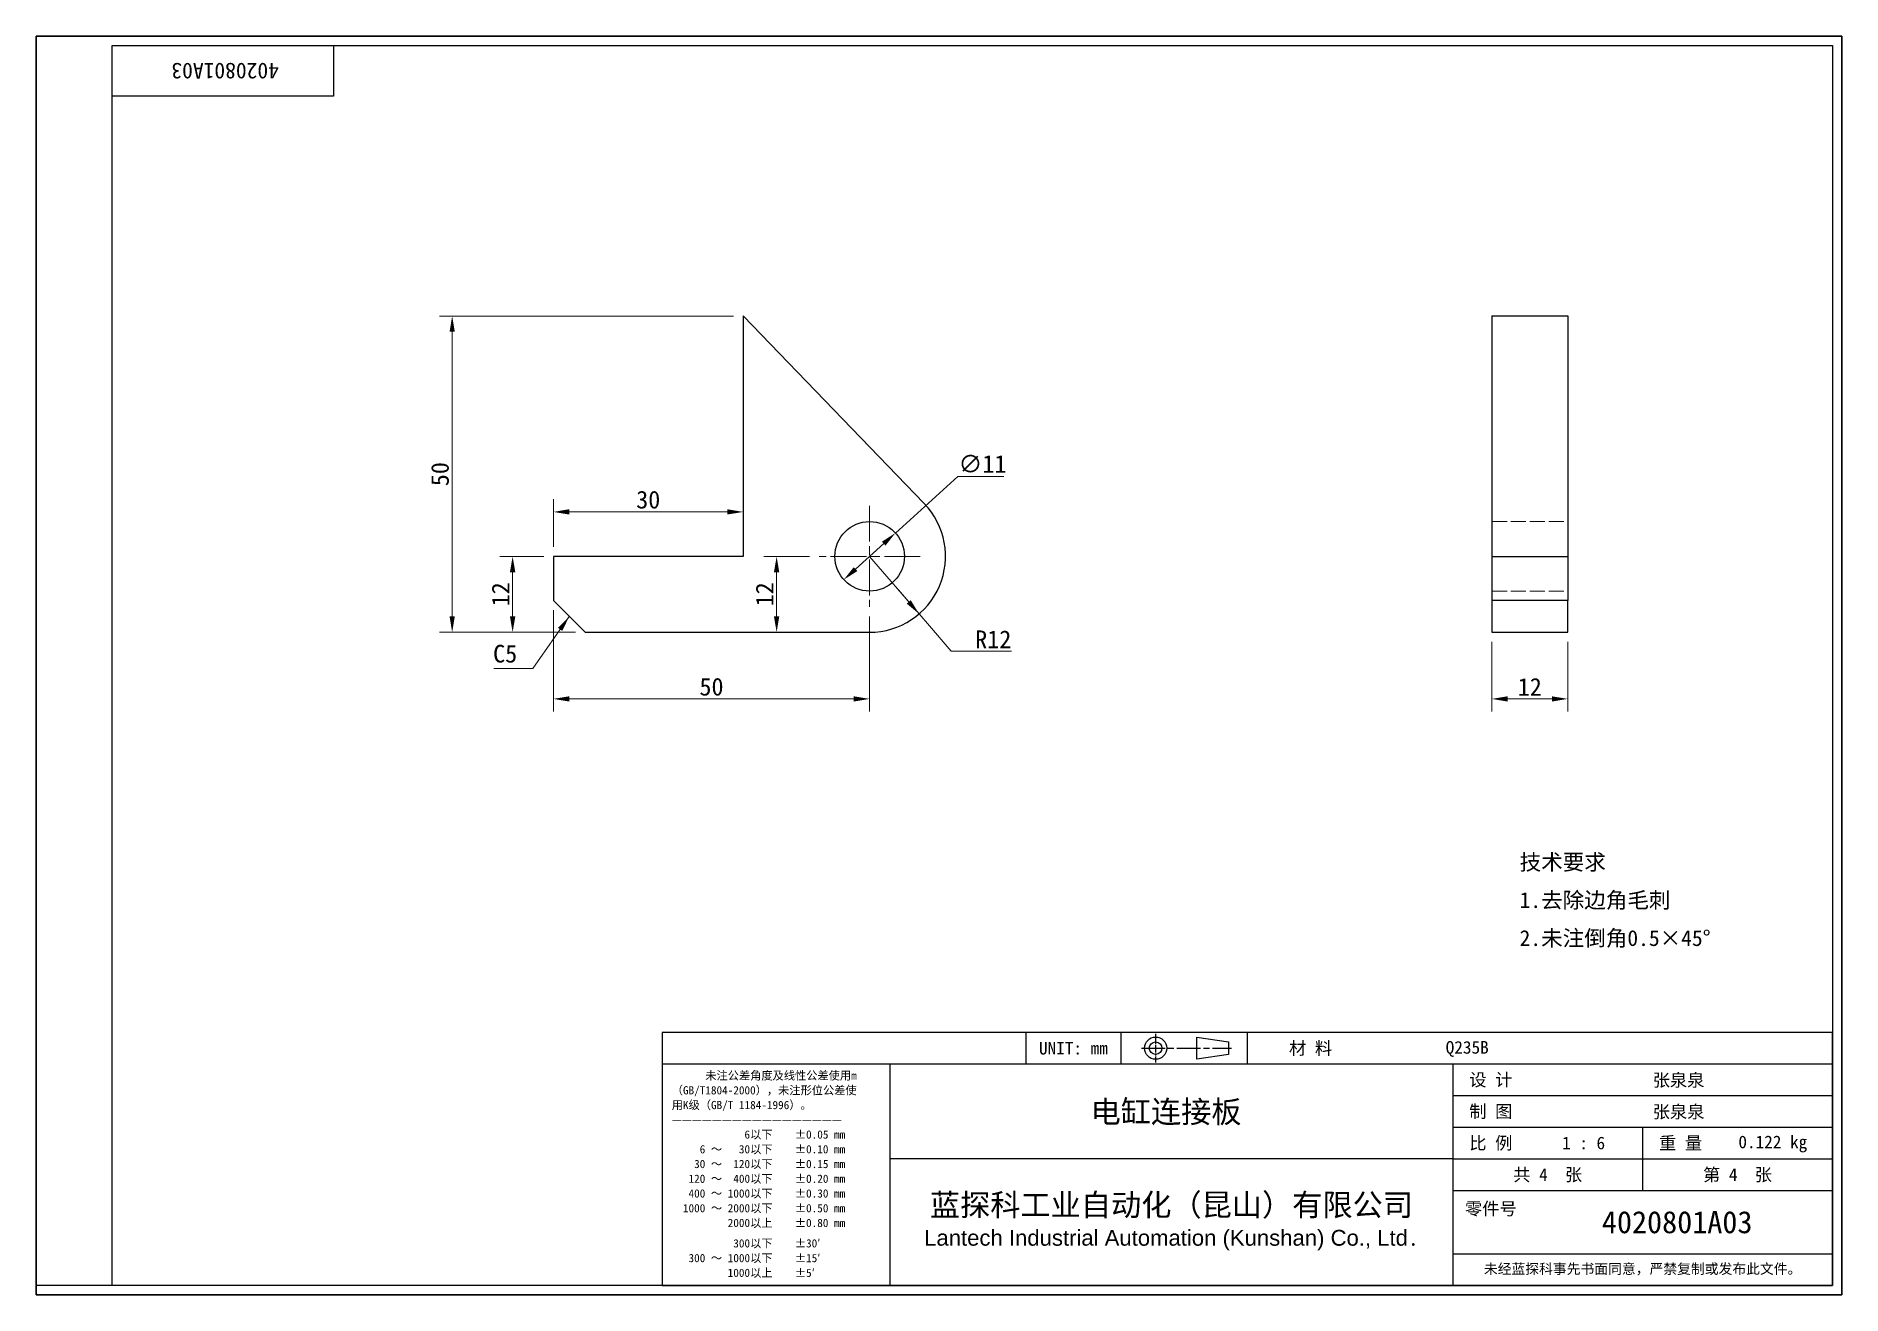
# Model space of a CAD drawing. Header units: millimetres. Extents: x 6 to 292, y 5 to 205.
import ezdxf
from ezdxf.enums import TextEntityAlignment as Align

# ---------------------------------------------------------------- set-up
doc = ezdxf.new("R2010")
doc.units = ezdxf.units.MM
doc.linetypes.add('CHAIN', pattern=[0.3543, 0.2362, -0.0295, 0.0591, -0.0295])
doc.linetypes.add('DASHED', pattern=[0.2067, 0.1654, -0.0413])
for name, color, linetype, lineweight in [('1', 7, 'Continuous', 18), ('可见 (ISO)', 7, 'Continuous', 25), ('图框 (ISO)', 7, 'Continuous', 35), ('标题 (ISO)', 7, 'Continuous', 25)]:
    doc.layers.add(name, color=color, linetype=linetype, lineweight=lineweight)
for name, color, linetype, lineweight, true_color in [('中心标记 (ISO)', 1, 'CHAIN', 18, 0xff0000), ('尺寸 (ISO)', 7, 'Continuous', 18, 0x008000), ('符号 (ISO)', 7, 'Continuous', 18, 0x008000), ('隐藏 (ISO)', 5, 'DASHED', 18, 0x0000ff)]:
    doc.layers.add(name, color=color, linetype=linetype, lineweight=lineweight, true_color=true_color)
doc.styles.add('文本样式164', font='SimSun.ttf')
doc.styles.add('文本样式165', font='SimSun.ttf')
doc.styles.add('文本样式74', font='SimSun.ttf')
doc.styles.add('最新国标', font='simfang.ttf')
doc.styles.add('注释文本 (ISO)', font='simfang.ttf')
doc.dimstyles.new('默认 (GB)', dxfattribs={"dimtxt": 2.8, "dimasz": 2.5, "dimexe": 2, "dimexo": 1.5, "dimgap": 0.5, "dimtad": 1, "dimtoh": 1, "dimdsep": 46, "dimtxsty": '最新国标', "dimcen": 0.09, "dimdle": 10, "dimclrd": 256, "dimclre": 256, "dimclrt": 256, "dimaunit": 1, "dimadec": 3, "dimazin": 2, "dimtfac": 0.535714, "dimtmove": 0, "dimatfit": 3, "dimfxl": 0, "dimtolj": 1, "dimtzin": 0, "dimlwd": -1, "dimlwe": -1, "dimarcsym": 0})
doc.dimstyles.new('默认 (GB)$7', dxfattribs={"dimtxt": 2.8, "dimasz": 2.5, "dimexe": 2, "dimexo": 1.5, "dimgap": 0.5, "dimtad": 1, "dimtoh": 1, "dimdsep": 46, "dimtxsty": '最新国标', "dimcen": 0.09, "dimdle": 10, "dimclrd": 256, "dimclre": 256, "dimclrt": 256, "dimaunit": 1, "dimadec": 3, "dimazin": 2, "dimtfac": 0.535714, "dimtmove": 0, "dimatfit": 3, "dimfxl": 0, "dimtolj": 1, "dimtzin": 0, "dimlwd": -1, "dimlwe": -1, "dimarcsym": 0})

# ---------------------------------------------------------------- blocks, each defined once
blk = doc.blocks.new('图框 最新国标')
at = {"layer": '图框 (ISO)'}
for p, q in [((6, 7), (6, 204.5)), ((6, 204.5), (291.5, 204.5)), ((291.5, 204.5), (291.5, 5.5)), ((6, 7), (6, 5.5)), ((6, 7), (6, 5.5)), ((291.5, 5.5), (6, 5.5))]:
    blk.add_line(p, q, dxfattribs=at)
at = {"layer": '图框 (ISO)', "color": 7, "linetype": 'Continuous', "lineweight": 25}
for p, q in [((18, 203), (290, 203)), ((18, 7), (18, 203)), ((18, 203), (290, 203)), ((53, 203), (53, 195)), ((290, 203), (290, 7)), ((290, 203), (290, 7)), ((53, 195), (18, 195)), ((290, 7), (6, 7)), ((290, 7), (18, 7))]:
    blk.add_line(p, q, dxfattribs=at)
at = {"layer": '图框 (ISO)', "style": '文本样式74'}
blk.add_attdef('零件代号_001', (44.39, 200.25), '', height=2.5, rotation=180, dxfattribs=at)
blk = doc.blocks.new('标题栏 最新国标')
at = {"layer": '标题 (ISO)'}
for p, q in [((381.98, -183.84), (196.98, -183.84)), ((196.98, -183.84), (196.98, -223.84)), ((254.48, -183.84), (254.48, -188.84)), ((269.48, -183.84), (269.48, -188.84)), ((281.48, -188.09), (281.48, -184.59)), ((281.48, -184.59), (286.48, -185.34)), ((286.48, -185.34), (286.48, -187.34)), ((289.48, -183.84), (289.48, -188.84)), ((381.98, -223.84), (381.98, -183.84)), ((383.48, -183.84), (383.48, -225.34)), ((286.48, -187.34), (281.48, -188.09)), ((196.98, -188.84), (381.98, -188.84)), ((232.98, -188.84), (232.98, -223.84)), ((321.98, -188.84), (321.98, -223.84)), ((321.98, -193.84), (381.98, -193.84)), ((321.98, -198.84), (381.98, -198.84)), ((351.98, -198.84), (351.98, -208.84)), ((321.98, -203.84), (232.98, -203.84)), ((321.98, -203.84), (381.98, -203.84)), ((321.98, -208.84), (381.98, -208.84)), ((321.98, -218.84), (381.98, -218.84)), ((196.98, -223.84), (381.98, -223.84)), ((383.48, -225.34), (196.98, -225.34))]:
    blk.add_line(p, q, dxfattribs=at)
at = {"layer": '标题 (ISO)', "linetype": 'CHAIN', "ltscale": 5.000333}
blk.add_line((274.98, -184.09), (274.98, -188.59), dxfattribs=at)
at = {"layer": '标题 (ISO)', "linetype": 'CHAIN', "ltscale": 15.834605}
blk.add_line((272.73, -186.34), (286.98, -186.34), dxfattribs=at)
at = {"layer": '标题 (ISO)'}
for radius in [1.75, 1]:
    blk.add_circle((274.98, -186.34), radius, dxfattribs=at)
at = {"layer": '1', "style": '文本样式164'}
for s, p in [('UNIT: mm', (261.98, -186.34)), ('材 料', (299.48, -186.34)), ('设 计', (327.98, -191.34)), ('制 图', (327.98, -196.34)), ('比 例', (327.98, -201.34)), ('重 量', (357.98, -201.34)), ('共 4  张', (336.98, -206.34)), ('第 4  张', (366.98, -206.34))]:
    blk.add_text(s, height=2, dxfattribs=at).set_placement(p, align=Align.MIDDLE_CENTER)
at = {"layer": '标题 (ISO)', "char_height": 2, "style": '注释文本 (ISO)'}
for s, insert, attachment_point, line_spacing_factor in [('{\\fSimSun|b0|i0|c134|p2;\\H0.65x;      未注公差角度及线性公差使用m\\P（GB/T1804-2000），未注形位公差使\\P用K级（GB/T 1184-1996）。\\P—————————————————\\P             6以下    ±0.05 mm\\P     6 ～   30以下    ±0.10 mm\\P    30 ～  120以下    ±0.15 mm\\P   120 ～  400以下    ±0.20 mm\\P   400 ～ 1000以下    ±0.30 mm\\P  1000 ～ 2000以下    ±0.50 mm\\P          2000以上    ±0.80 mm\\P\\H0.38462x;\\P\\H2.6x;           300以下    ±30′\\P   300 ～ 1000以下    ±15′\\P          1000以上    ±5′}', (198.48, -206.34), 4, 1.075116), ('{\\fMicrosoft YaHei|b0|i0|c134|p34;\\H1.75x;蓝探科工业自动化（昆山）有限公司\\P\\fArial|b0|i0|c0|p34;\\H0.71429x;Lantech Industrial Automation (Kunshan) Co., Ltd\\fFangSong|b0|i0|c134|p49;.\\H1.15195x; }', (277.48, -213.84), 5, 0.978695)]:
    blk.add_mtext(s, dxfattribs=dict(at, insert=insert, attachment_point=attachment_point, line_spacing_factor=line_spacing_factor))
at = {"layer": '标题 (ISO)', "attachment_point": 5, "style": '注释文本 (ISO)'}
for s, insert, char_height in [('\\fFangSong|b0|i0;零件号', (327.98, -211.84), 2), ('\\fSimSun|b0|i0;{\\H1.6000;未经蓝探科事先书面同意，严禁复制或发布此文件。}', (351.98, -221.34), 1.6)]:
    blk.add_mtext(s, dxfattribs=dict(at, insert=insert, char_height=char_height))
at = {"layer": '标题 (ISO)'}
for tag, p, height, style in [('材料_001', (320.84, -187.21), 2, '注释文本 (ISO)'), ('设计人_001', (353.58, -192.39), 2, '注释文本 (ISO)'), ('库存编号_001', (264.69, -198.14), 3.5, '文本样式165'), ('设计人_001', (353.58, -197.39), 2, '注释文本 (ISO)'), ('视图比例_001', (339.25, -202.33), 2, '注释文本 (ISO)'), ('质量\\P3;_001', (367.12, -202.16), 2, '注释文本 (ISO)'), ('零件代号_001', (345.54, -215.59), 3.5, '文本样式165')]:
    blk.add_attdef(tag, p, '', height=height, dxfattribs=dict(at, style=style))
blk = doc.blocks.new('*D5')
at = {"layer": 'Defpoints', "color": 0, "transparency": 16777216}
for p in [(87.78, 115.25), (137.78, 114.25), (137.78, 99.72)]:
    blk.add_point(p, dxfattribs=at)
at = {"layer": '尺寸 (ISO)', "color": 116, "true_color": 0x00803f, "transparency": 16777216}
for p, q in [((87.78, 113.75), (87.78, 97.72)), ((137.78, 112.75), (137.78, 97.72)), ((90.28, 99.72), (135.28, 99.72))]:
    blk.add_line(p, q, dxfattribs=at)
for points in [[(90.28, 100.13), (90.28, 99.3), (87.78, 99.72)], [(135.28, 100.13), (135.28, 99.3), (137.78, 99.72)]]:
    blk.add_solid(points, dxfattribs=at)
at = {"layer": '尺寸 (ISO)', "transparency": 16777216, "insert": (112.78, 101.63), "char_height": 2.8, "attachment_point": 5, "style": '最新国标'}
blk.add_mtext('\\A1;50', dxfattribs=at)
blk = doc.blocks.new('*D6')
at = {"layer": 'Defpoints', "color": 0, "transparency": 16777216}
for p in [(81.34, 122.25), (87.78, 122.25), (92.78, 110.25)]:
    blk.add_point(p, dxfattribs=at)
at = {"layer": '尺寸 (ISO)', "color": 116, "true_color": 0x00803f, "transparency": 16777216}
for p, q in [((86.28, 122.25), (79.34, 122.25)), ((81.34, 112.75), (81.34, 119.75)), ((91.28, 110.25), (79.34, 110.25))]:
    blk.add_line(p, q, dxfattribs=at)
for points in [[(80.92, 119.75), (81.76, 119.75), (81.34, 122.25)], [(80.92, 112.75), (81.76, 112.75), (81.34, 110.25)]]:
    blk.add_solid(points, dxfattribs=at)
at = {"layer": '尺寸 (ISO)', "transparency": 16777216, "insert": (79.44, 116.25), "char_height": 2.8, "attachment_point": 5, "rotation": 90, "style": '最新国标'}
blk.add_mtext('\\A1;12', dxfattribs=at)
blk = doc.blocks.new('*D7')
at = {"layer": 'Defpoints', "color": 0, "transparency": 16777216}
for p in [(71.78, 160.25), (117.78, 160.25), (92.78, 110.25)]:
    blk.add_point(p, dxfattribs=at)
at = {"layer": '尺寸 (ISO)', "color": 116, "true_color": 0x00803f, "transparency": 16777216}
for p, q in [((116.28, 160.25), (69.78, 160.25)), ((71.78, 112.75), (71.78, 157.75)), ((91.28, 110.25), (69.78, 110.25))]:
    blk.add_line(p, q, dxfattribs=at)
for points in [[(71.37, 157.75), (72.2, 157.75), (71.78, 160.25)], [(71.37, 112.75), (72.2, 112.75), (71.78, 110.25)]]:
    blk.add_solid(points, dxfattribs=at)
at = {"layer": '尺寸 (ISO)', "transparency": 16777216, "insert": (69.87, 135.25), "char_height": 2.8, "attachment_point": 5, "rotation": 90, "style": '最新国标'}
blk.add_mtext('\\A1;50', dxfattribs=at)
blk = doc.blocks.new('*D8')
at = {"layer": 'Defpoints', "color": 0, "transparency": 16777216}
for p in [(117.78, 129.28), (117.78, 129.28), (87.78, 122.25)]:
    blk.add_point(p, dxfattribs=at)
at = {"layer": '尺寸 (ISO)', "color": 116, "true_color": 0x00803f, "transparency": 16777216}
for p, q in [((87.78, 123.75), (87.78, 131.28)), ((90.28, 129.28), (115.28, 129.28))]:
    blk.add_line(p, q, dxfattribs=at)
for points in [[(90.28, 129.7), (90.28, 128.87), (87.78, 129.28)], [(115.28, 129.7), (115.28, 128.87), (117.78, 129.28)]]:
    blk.add_solid(points, dxfattribs=at)
at = {"layer": '尺寸 (ISO)', "transparency": 16777216, "insert": (102.78, 131.2), "char_height": 2.8, "attachment_point": 5, "style": '最新国标'}
blk.add_mtext('\\A1;30', dxfattribs=at)
blk = doc.blocks.new('*D9')
at = {"layer": 'Defpoints', "color": 0, "transparency": 16777216}
for p in [(123.08, 122.25), (129.78, 122.25), (123.08, 110.25)]:
    blk.add_point(p, dxfattribs=at)
at = {"layer": '尺寸 (ISO)', "color": 116, "true_color": 0x00803f, "transparency": 16777216}
for p, q in [((128.28, 122.25), (121.08, 122.25)), ((123.08, 112.75), (123.08, 119.75))]:
    blk.add_line(p, q, dxfattribs=at)
for points in [[(122.66, 119.75), (123.49, 119.75), (123.08, 122.25)], [(122.66, 112.75), (123.49, 112.75), (123.08, 110.25)]]:
    blk.add_solid(points, dxfattribs=at)
at = {"layer": '尺寸 (ISO)', "transparency": 16777216, "insert": (121.18, 116.25), "char_height": 2.8, "attachment_point": 5, "rotation": 90, "style": '最新国标'}
blk.add_mtext('\\A1;12', dxfattribs=at)
blk = doc.blocks.new('*D10')
at = {"layer": 'Defpoints', "color": 0, "transparency": 16777216}
for p in [(137.78, 122.25), (145.6, 113.15)]:
    blk.add_point(p, dxfattribs=at)
at = {"layer": '尺寸 (ISO)', "color": 116, "true_color": 0x00803f, "transparency": 16777216}
for p, q in [((137.78, 122.25), (145.6, 113.15)), ((143.97, 115.05), (142.35, 116.94)), ((145.6, 113.15), (147.23, 111.26)), ((150.69, 107.24), (147.23, 111.26)), ((160.21, 107.24), (150.69, 107.24))]:
    blk.add_line(p, q, dxfattribs=at)
blk.add_solid([(144.29, 115.32), (143.66, 114.78), (145.6, 113.15)], dxfattribs=at)
at = {"layer": '尺寸 (ISO)', "transparency": 16777216, "insert": (157.33, 109.14), "char_height": 2.8, "attachment_point": 5, "style": '最新国标'}
blk.add_mtext('\\A1;R12', dxfattribs=at)
blk = doc.blocks.new('*D11')
at = {"layer": 'Defpoints', "color": 0, "transparency": 16777216}
for p in [(141.86, 125.94), (133.7, 118.57)]:
    blk.add_point(p, dxfattribs=at)
at = {"layer": '尺寸 (ISO)', "color": 116, "true_color": 0x00803f, "transparency": 16777216}
for p, q in [((141.86, 125.94), (151.74, 134.87)), ((151.74, 134.87), (159.01, 134.87)), ((135.56, 120.24), (140.01, 124.27))]:
    blk.add_line(p, q, dxfattribs=at)
for points in [[(139.73, 124.58), (140.29, 123.96), (141.86, 125.94)], [(135.28, 120.55), (135.84, 119.93), (133.7, 118.57)]]:
    blk.add_solid(points, dxfattribs=at)
at = {"layer": '尺寸 (ISO)', "transparency": 16777216, "insert": (155.62, 136.87), "char_height": 2.8, "attachment_point": 5, "style": '最新国标'}
blk.add_mtext('\\A1;∅11', dxfattribs=at)
blk = doc.blocks.new('*D12')
at = {"layer": 'Defpoints', "color": 0, "transparency": 16777216}
for p in [(236.15, 110.25), (248.15, 110.25), (248.15, 99.72)]:
    blk.add_point(p, dxfattribs=at)
at = {"layer": '尺寸 (ISO)', "color": 116, "true_color": 0x00803f, "transparency": 16777216}
for p, q in [((236.15, 108.75), (236.15, 97.72)), ((248.15, 108.75), (248.15, 97.72)), ((238.65, 99.72), (245.65, 99.72))]:
    blk.add_line(p, q, dxfattribs=at)
for points in [[(238.65, 100.13), (238.65, 99.3), (236.15, 99.72)], [(245.65, 100.13), (245.65, 99.3), (248.15, 99.72)]]:
    blk.add_solid(points, dxfattribs=at)
at = {"layer": '尺寸 (ISO)', "transparency": 16777216, "insert": (242.15, 101.62), "char_height": 2.8, "attachment_point": 5, "style": '最新国标'}
blk.add_mtext('\\A1;12', dxfattribs=at)

msp = doc.modelspace()

# ---------------------------------------------------------------- linework, layer by layer
at = {"layer": '中心标记 (ISO)', "ltscale": 23.990969}
for p, q in [((137.784, 130.254), (137.784, 114.254)), ((145.784, 122.254), (129.784, 122.254))]:
    msp.add_line(p, q, dxfattribs=at)
at = {"layer": '可见 (ISO)'}
for p, q in [((117.784, 160.254), (117.784, 122.254)), ((146.418, 130.588), (117.784, 160.254)), ((236.153, 160.254), (236.153, 122.254)), ((236.153, 160.254), (248.153, 160.254)), ((248.153, 160.254), (248.153, 122.254)), ((87.784, 122.254), (87.784, 115.254)), ((117.784, 122.254), (87.784, 122.254)), ((236.153, 122.254), (236.153, 115.254)), ((236.153, 122.254), (248.153, 122.254)), ((248.153, 122.254), (248.153, 115.254)), ((92.784, 110.254), (87.784, 115.254)), ((248.153, 115.254), (236.153, 115.254)), ((236.153, 115.254), (236.153, 110.254)), ((248.153, 110.254), (248.153, 115.254)), ((92.784, 110.254), (137.784, 110.254)), ((236.153, 110.254), (248.153, 110.254))]:
    msp.add_line(p, q, dxfattribs=at)
msp.add_circle((137.784, 122.254), 5.5, dxfattribs=at)
msp.add_arc((137.784, 122.254), 12, 270, 43.98579, dxfattribs=at)
at = {"layer": '隐藏 (ISO)', "ltscale": 14.513788}
for p, q in [((236.153, 127.754), (248.153, 127.754)), ((236.153, 116.754), (248.153, 116.754))]:
    msp.add_line(p, q, dxfattribs=at)

# ---------------------------------------------------------------- block references
msp.add_blockref('图框 最新国标', (0, 0)).add_auto_attribs({'零件代号_001': '4020801A03'})
ref = msp.add_blockref('标题栏 最新国标', (-91.983, 230.844))
ref.add_attrib('零件代号_001', '4020801A03', (253.554, 15.25), dxfattribs={"layer": '标题 (ISO)', "height": 3.5, "style": '文本样式165'})
ref.add_attrib('库存编号_001', '电缸连接板', (172.712, 32.701), dxfattribs={"layer": '标题 (ISO)', "height": 3.5, "style": '文本样式165'})
ref.add_attrib('质量\\P3;_001', '0.122 kg', (275.137, 28.683), dxfattribs={"layer": '标题 (ISO)', "height": 2, "style": '注释文本 (ISO)'})
ref.add_attrib('视图比例_001', '1 : 6', (247.263, 28.517), dxfattribs={"layer": '标题 (ISO)', "height": 2, "style": '注释文本 (ISO)'})
ref.add_attrib('设计人_001', '张泉泉', (261.594, 38.454), dxfattribs={"layer": '标题 (ISO)', "height": 2, "style": '注释文本 (ISO)'})
ref.add_attrib('设计人_001', '张泉泉', (261.594, 33.454), dxfattribs={"layer": '标题 (ISO)', "height": 2, "style": '注释文本 (ISO)'})
ref.add_attrib('材料_001', 'Q235B', (228.86, 43.631), dxfattribs={"layer": '标题 (ISO)', "height": 2, "style": '注释文本 (ISO)'})

# ---------------------------------------------------------------- texts
at = {"layer": '符号 (ISO)', "insert": (82.059, 108.266), "char_height": 2.8, "attachment_point": 3, "style": '最新国标'}
msp.add_mtext('C5', dxfattribs=at)
at = {"layer": '符号 (ISO)', "insert": (240.544, 67.765), "char_height": 2.5, "width": 35.55556, "attachment_point": 4, "line_spacing_factor": 1.441304, "style": '注释文本 (ISO)'}
msp.add_mtext('\\fFangSong|b0|i0;{\\H2.5000;技术要求\\P}\\fFangSong|b0|i0;{\\H2.5000;1.去除边角毛刺\\P}\\fFangSong|b0|i0;{\\H2.5000;2.未注倒角0.5×45°}', dxfattribs=at)

# ---------------------------------------------------------------- dimensions: what is measured, and where the dimension line sits
at = {"layer": '尺寸 (ISO)', "color": 116, "true_color": 0x00803f}
for base, p1, p2, angle, override, picture, middle in [((71.784, 160.254), (92.784, 110.254), (117.784, 160.254), 270, {"dimgap": 0.5, "dimtoh": 0, "dimdec": 2, "dimtol": 0, "dimlim": 0, "dimtp": 0, "dimtm": 0, "dimtdec": 2, "dimtofl": 0, "dimatfit": 1}, '*D7', (71.784, 135.254)), ((117.784, 129.282), (87.784, 122.254), (117.784, 129.282), 180, {"dimgap": 0.5, "dimtoh": 0, "dimdec": 2, "dimse2": 1, "dimtol": 0, "dimlim": 0, "dimtp": 0, "dimtm": 0, "dimtdec": 2, "dimtofl": 0, "dimatfit": 1}, '*D8', (102.784, 129.282)), ((81.339, 122.254), (92.784, 110.254), (87.784, 122.254), 270, {"dimgap": 0.5, "dimtoh": 0, "dimdec": 2, "dimtol": 0, "dimlim": 0, "dimtp": 0, "dimtm": 0, "dimtdec": 2, "dimtofl": 0, "dimatfit": 1}, '*D6', (81.339, 116.254)), ((123.078, 122.254), (123.078, 110.254), (129.784, 122.254), 270, {"dimgap": 0.5, "dimtoh": 0, "dimdec": 2, "dimse1": 1, "dimtol": 0, "dimlim": 0, "dimtp": 0, "dimtm": 0, "dimtdec": 2, "dimtofl": 0, "dimatfit": 1}, '*D9', (123.078, 116.254)), ((137.784, 99.716), (87.784, 115.254), (137.784, 114.254), 180, {"dimgap": 0.5, "dimtoh": 0, "dimdec": 2, "dimtol": 0, "dimlim": 0, "dimtp": 0, "dimtm": 0, "dimtdec": 2, "dimtofl": 0, "dimatfit": 1}, '*D5', (112.784, 99.716)), ((248.153, 99.716), (236.153, 110.254), (248.153, 110.254), 180, {"dimgap": 0.5, "dimtoh": 0, "dimdec": 2, "dimtol": 0, "dimlim": 0, "dimtp": 0, "dimtm": 0, "dimtdec": 2, "dimtofl": 0, "dimatfit": 1}, '*D12', (242.153, 99.716))]:
    dim = msp.add_linear_dim(base=base, p1=p1, p2=p2, angle=angle, dimstyle='默认 (GB)', override=override, dxfattribs=at)
    dim.commit()
    dim.dimension.update_dxf_attribs({"geometry": picture, "text_midpoint": middle, "dimtype": 160})
dim = msp.add_diameter_dim_2p(p1=(133.704, 118.565), p2=(141.864, 125.943), dimstyle='默认 (GB)', override={"dimgap": 0.5, "dimtih": 1, "dimdec": 2, "dimlfac": 1, "dimtol": 0, "dimlim": 0, "dimtp": 0, "dimtm": 0, "dimtdec": 2, "dimatfit": 2}, dxfattribs=at)
dim.commit()
dim.dimension.update_dxf_attribs({"geometry": '*D11', "text_midpoint": (155.624, 134.872), "dimtype": 163})
dim = msp.add_radius_dim(center=(137.784, 122.254), mpoint=(145.604, 113.152), dimstyle='默认 (GB)', override={"dimgap": 0.5, "dimtih": 1, "dimdec": 2, "dimlfac": 1, "dimcen": 0, "dimtol": 0, "dimlim": 0, "dimtp": 0, "dimtm": 0, "dimtdec": 2}, dxfattribs=at)
dim.commit()
dim.dimension.update_dxf_attribs({"geometry": '*D10', "text_midpoint": (157.331, 107.236), "dimtype": 164})

# ---------------------------------------------------------------- leaders
at = {"layer": '符号 (ISO)', "color": 116, "true_color": 0x00803f, "annotation_type": 0, "has_hookline": 1, "hookline_direction": 1, "text_width": 3.712}
msp.add_leader([(90.284, 112.754), (84.559, 104.55), (82.059, 104.55)], dimstyle='默认 (GB)$7', override={"dimgap": 0, "dimtad": 1}, dxfattribs=at)

doc.saveas('drawing.dxf')
